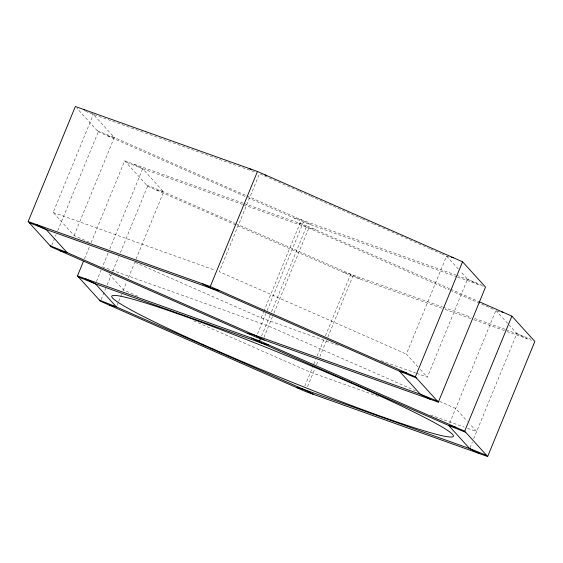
<?xml version="1.0" encoding="UTF-8"?>
<svg xmlns="http://www.w3.org/2000/svg" width="563" height="563" viewBox="0 0 563 563"><rect width="100%" height="100%" fill="white"/><g stroke="black" fill="none" stroke-linecap="round" stroke-linejoin="round"><path stroke-width="0.42" stroke-dasharray="2.81 2.11" d="M89.355 242.245L74.098 235.524L53.147 212.434L93.345 114.416L89.496 112.466M51.782 245.25L56.103 234.715M57.764 230.661L98.307 131.805L76.934 108.244M74.098 235.524L114.296 137.506L93.345 114.416L85.252 111.171M84.45 258.896L89.77 245.932M91.1 242.688L124.662 160.849L243.42 203.222M96.47 281.409L101.136 270.043M108.103 253.047L102.452 266.827L268.607 326.076L415.55 390.771M109.764 248.994L142.671 168.773L132.657 163.699M101.108 299.607L105.76 288.263M107.09 285.019L111.411 274.484M112.741 271.246L118.723 256.658M120.383 252.611L147.633 186.163L124.662 160.849M117.09 305.308L118.427 302.064M118.751 301.261L121.756 293.942M123.072 290.726L126.731 281.81M128.392 277.763L134.705 262.365M136.035 259.121L163.622 191.863L142.671 168.773L125.676 161.961M135.12 262.393L261.183 317.898L263.512 312.226M263.843 311.416L301.388 219.88L455.953 275.033M257.537 333.922L265.849 313.668M267.179 310.424L303.401 222.096L456.867 276.862M261.591 336.041L270.233 314.97M271.563 311.726L306.793 225.833L449.886 288.833M263.941 337.448L272.583 316.385M273.914 313.141L308.805 228.057L315.794 229.795M304.843 386.063L312.493 367.428M313.816 364.184L315.815 359.321M317.145 356.076L324.119 339.06M325.449 335.822L350.707 274.237L442.455 306.976M307.525 386.661L314.837 368.835M316.497 364.782L318.165 360.735M319.826 356.682L326.47 340.474M327.8 337.23L352.727 276.461L441.723 308.214M418.013 366.914L406.373 354.085L446.572 256.066L449 257.045M416.578 373.346L427.324 377.182L467.522 279.157L460.541 271.465M449.703 423.059L495.897 310.424L501.563 312.697M469.985 447.775L472.322 442.089M473.645 438.858L516.848 333.514L509.283 325.182M107.308 135.767L114.296 137.506L245.982 195.488M294.4 218.134L301.388 219.88L311.395 224.954M156.634 190.125L163.622 191.863L235.081 223.328M343.726 272.492L350.707 274.237L360.721 279.311M94.169 114.711L255.349 172.222M456.776 275.328L481.281 284.674M457.698 277.158L483.131 286.229M244.243 203.517L306.793 225.833M142.671 168.773L242.681 204.46M243.512 204.756L308.805 228.057L449.323 289.924M443.285 307.271L471.386 317.3M474.693 318.475L505.278 329.39M506.102 329.686L530.606 339.032M445.03 309.397L473.131 319.418M473.955 319.714L506.193 331.22M507.017 331.516L531.655 340.305M53.147 212.434L215.15 270.24M261.183 317.898L338.053 345.323M381.038 360.665L415.754 373.051M378.287 396.443L310.509 372.256L192.476 320.291M430.357 415.022L464.25 427.113M467.557 428.295L476.65 431.54L469.662 423.84M97.3 130.693L114.296 137.506M146.626 185.051L163.622 191.863M298.826 191.019L259.48 173.7L219.281 271.718L406.373 354.085M299.629 191.371L310.072 195.966M310.875 196.325L361.46 218.592M362.262 218.951L372.699 223.546M373.501 223.898L429.71 248.642M430.512 249.001L440.949 253.596M441.758 253.948L445.769 255.715M246.784 195.84L301.388 219.88M98.307 131.805L247.023 197.275M247.826 197.634L303.401 222.096M450.689 289.192L477.987 301.212M450.126 290.276L495.095 310.072M235.883 223.68L350.707 274.237M147.633 186.163L352.727 276.461M439.633 401.377L455.692 408.449L467.332 421.272M137.872 296.251L123.417 289.882L108.87 273.85M467.522 279.157L477.537 284.231M298.798 222.983L308.805 228.057M516.848 333.514L526.855 338.588M446.572 256.066L458.212 268.896M495.897 310.424L508.699 324.541M420.343 369.483L427.324 377.182"/><path stroke-width="0.84" d="M28.15 221.555L75.343 106.491L257.467 171.476L462.561 261.774L485.524 287.088L438.338 402.151L256.207 337.167L51.12 246.868L28.15 221.555L210.273 286.539L415.367 376.837L438.338 402.151M478.789 301.564L511.88 316.132L534.85 341.445L487.657 456.509L305.533 391.524L100.439 301.226L77.476 275.912L83.458 261.331M210.273 286.539L257.467 171.476M77.476 275.912L259.599 340.904L260.592 338.469M415.367 376.837L462.561 261.774M487.657 456.509L464.693 431.195L511.88 316.132M264.913 175.051L266.468 175.438M451.23 257.228L453.56 257.812M501.33 311.782L502.879 312.169M60.121 250.831L67.103 252.576L254.194 334.943L264.202 340.017M219.274 290.508L212.293 288.763L46.152 229.486L29.156 222.666M247.206 333.205L254.194 334.943L420.329 394.227L437.324 401.039M406.366 372.875L399.378 371.137L212.293 288.763L202.279 283.689M109.44 305.188L116.428 306.934L303.52 389.3L313.528 394.374M268.6 344.866L261.612 343.12L95.478 283.843L78.482 277.024M296.532 387.562L303.52 389.3L469.655 448.584L486.65 455.397M455.692 427.233L448.704 425.494L261.612 343.12L251.605 338.046M416.374 377.949L399.378 371.137L420.329 394.227L430.343 399.301M50.107 245.757L67.103 252.576L46.152 229.486L36.145 224.412M465.7 432.307L448.704 425.494L469.655 448.584L479.662 453.658M99.433 300.114L116.428 306.934L95.478 283.843L85.463 278.769M259.599 340.904L464.693 431.195M249.472 168.626L251.781 169.794M83.338 109.342L84.872 110.123M191.237 339.207A184.594 11.267 22.3 0 0 453.264 436.409A184.594 11.267 22.3 0 0 203.194 323.021A184.594 11.267 22.3 0 0 191.237 339.207"/></g></svg>
